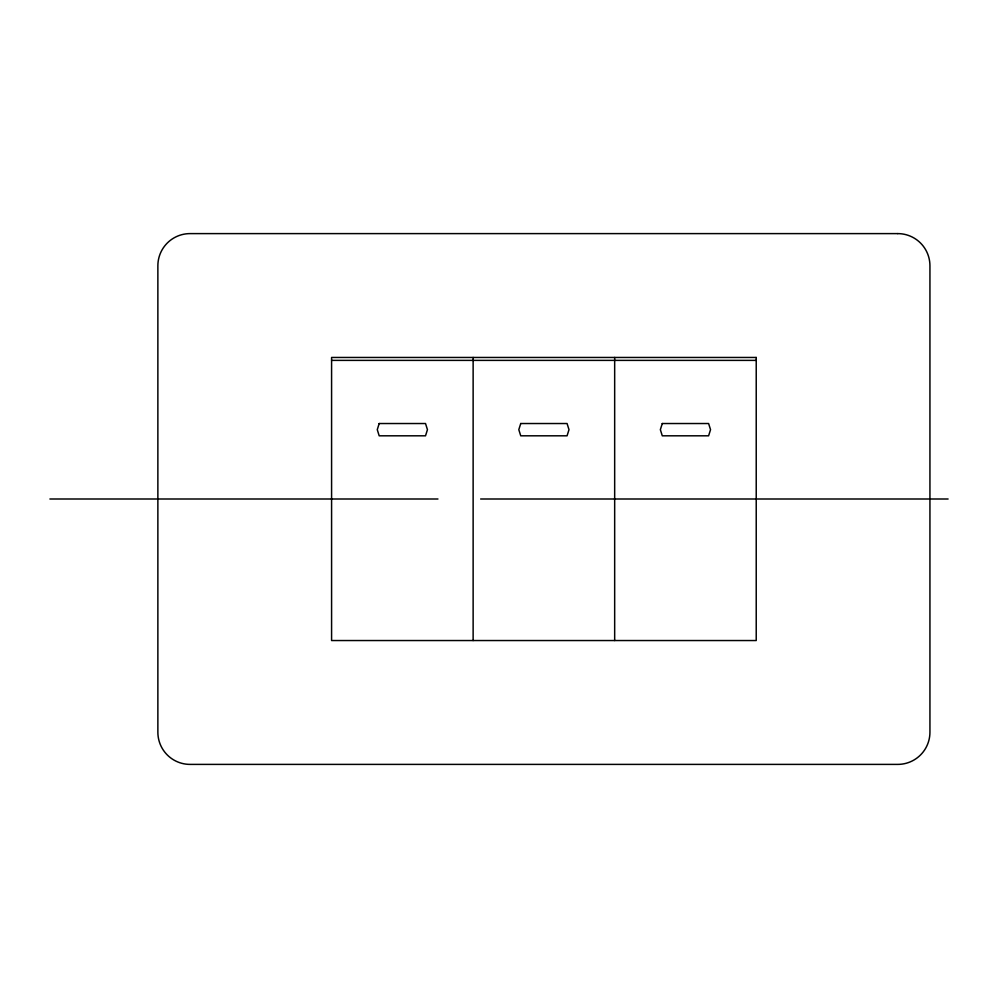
<?xml version="1.0" encoding="UTF-8"?>
<svg xmlns="http://www.w3.org/2000/svg" width="998" height="998" viewBox="0 0 998 998"><rect width="100%" height="100%" fill="white"/><g stroke="black" fill="none" stroke-linecap="round" stroke-linejoin="round"><path stroke-width="1.5" d="M331.586 360.378L756.222 360.378M49.9 499L437.96 499M480.649 499L948.1 499M614.668 357.459L614.668 640.541M473.127 357.459L473.127 640.541M379.19 423.526L377.269 429.664L379.19 435.814L425.522 435.814L427.443 429.664L425.522 423.526L379.19 423.526M520.744 423.526L518.81 429.664L520.744 435.814L567.064 435.814L568.997 429.664L567.064 423.526L520.744 423.526M662.285 423.526L660.352 429.664L662.285 435.814L708.605 435.814L710.539 429.664L708.605 423.526L662.285 423.526M897.763 233.607L190.044 233.607A32.173 32.173 0 0 0 157.871 265.767L157.871 732.233A32.173 32.173 0 0 0 190.044 764.393L897.763 764.393A32.173 32.173 0 0 0 929.936 732.233L929.936 265.767A32.173 32.173 0 0 0 897.763 233.607M756.222 357.459L331.586 357.459L331.586 640.541L756.222 640.541L756.222 357.459"/></g></svg>
